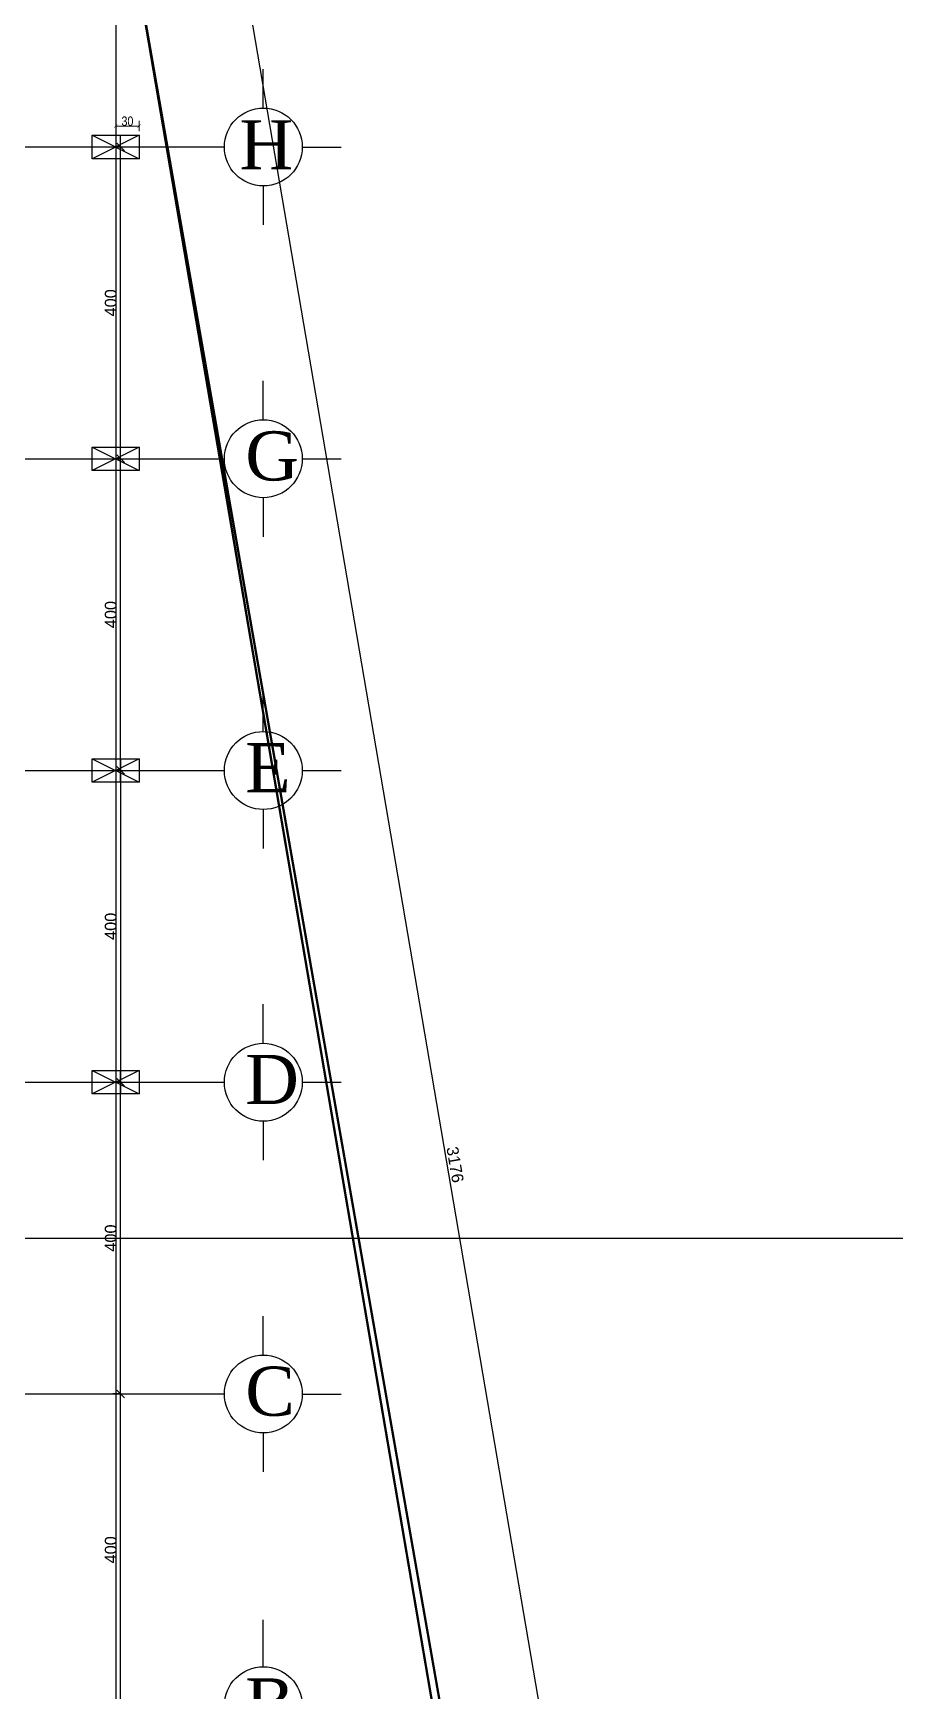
# Model space of a CAD drawing. Extents: x 250879 to 348495, y -51522 to -9360.
# Drawn here: x 313868 to 314974, y -42553 to -40426 of the extents above; entities that cross this region are included whole.
import ezdxf

# ---------------------------------------------------------------- set-up
doc = ezdxf.new("R2010")
doc.units = 0
doc.layers.get('0').update_dxf_attribs({"linetype": 'CONTINUOUS'})
doc.layers.get('DEFPOINTS').update_dxf_attribs({"color": 9, "linetype": 'CONTINUOUS'})
for name, color, linetype in [('AXIS', 1, 'CONTINUOUS'), ('COLUMN', 5, 'CONTINUOUS'), ('TEXT', 3, 'CONTINUOUS'), ('WALL', 7, 'CONTINUOUS'), ('WALL1', 2, 'CONTINUOUS')]:
    doc.layers.add(name, color=color, linetype=linetype)
doc.layers.add('dimention', color=151, linetype='CONTINUOUS', lineweight=13)
doc.styles.get("Standard").update_dxf_attribs({"font": 'sanss___.ttf', "height": 15})
doc.styles.add('style2', font='romantic.ttf', dxfattribs={"height": 50})
doc.styles.add('yon', font='ARIALN.TTF')
doc.dimstyles.new('CM', dxfattribs={"dimscale": 0, "dimtxt": 12, "dimasz": 0.4, "dimexe": 50, "dimexo": 1000, "dimgap": 0.03, "dimtad": 1, "dimdec": 0, "dimzin": 0, "dimdsep": 46, "dimtxsty": 'yon', "dimblk": 'Ar thick3', "dimcen": 3, "dimdle": 8, "dimse1": 1, "dimse2": 1, "dimclrd": 8, "dimclre": 8, "dimclrt": 30, "dimadec": 0, "dimazin": 0, "dimtfac": 1, "dimtdec": 0, "dimtix": 1, "dimtmove": 1, "dimatfit": 3, "dimfxl": 50, "dimtolj": 1, "dimtzin": 0, "dimlwd": 9, "dimarcsym": 0})
doc.dimstyles.get("Standard").update_dxf_attribs({"dimtxt": 15, "dimasz": 10, "dimexe": 10, "dimexo": 30, "dimgap": 5, "dimtad": 1, "dimdec": 0, "dimdsep": 46, "dimtxsty": 'Standard', "dimblk1": 'ARCHTICK', "dimblk2": 'ARCHTICK', "dimsah": 1, "dimcen": 2.5, "dimdle": 15, "dimclrd": 3, "dimclre": 3, "dimclrt": 3, "dimazin": 0, "dimtfac": 1, "dimtdec": 0, "dimtmove": 2, "dimatfit": 2, "dimldrblk": 'ARCHTICK', "dimfxl": 1.0455, "dimfxlon": 1, "dimtolj": 1, "dimtzin": 0, "dimarcsym": 0})
doc.dimstyles.new('STANDARD$0', dxfattribs={"dimscale": 0, "dimtxt": 12, "dimasz": 8, "dimexe": 15, "dimexo": 0.0625, "dimgap": 2, "dimtad": 1, "dimdec": 0, "dimzin": 0, "dimdsep": 46, "dimtxsty": 'Standard', "dimblk1": 'ARCHTICK', "dimblk2": 'ARCHTICK', "dimsah": 1, "dimcen": 0.09, "dimdle": 15, "dimclrd": 3, "dimclre": 3, "dimclrt": 3, "dimazin": 0, "dimtfac": 1, "dimtdec": 0, "dimtofl": 0, "dimtmove": 1, "dimatfit": 3, "dimldrblk": 'ARCHTICK', "dimfxl": 1.0455, "dimfxlon": 1, "dimtolj": 1, "dimtzin": 0, "dimarcsym": 0})

# ---------------------------------------------------------------- blocks, each defined once
blk = doc.blocks.new('_ARCHTICK')
at = {"color": 0, "linetype": 'ByBlock', "const_width": 0.15}
blk.add_lwpolyline([(-0.5, -0.5), (0.5, 0.5)], dxfattribs=at)
blk = doc.blocks.new('*D2144')
at = {"layer": 'DEFPOINTS', "color": 0, "linetype": 'ByBlock', "ltscale": 3, "transparency": 16777216}
for p in [(313980.7, -42172), (313980.7, -42172), (313980.7, -42572)]:
    blk.add_point(p, dxfattribs=at)
at = {"layer": 'WALL1', "color": 3, "linetype": 'ByBlock', "lineweight": -2, "ltscale": 3, "transparency": 16777216}
for p, q in [((313980.7, -42172), (313970.7, -42172)), ((313980.7, -42587), (313980.7, -42157)), ((313980.7, -42572), (313970.7, -42572))]:
    blk.add_line(p, q, dxfattribs=at)
at = {"layer": 'WALL1', "color": 3, "linetype": 'ByBlock', "lineweight": -2, "ltscale": 3, "transparency": 16777216, "xscale": 10, "yscale": 10, "zscale": 10}
for p, rotation in [((313980.7, -42172), 90), ((313980.7, -42572), 270)]:
    blk.add_blockref('_ARCHTICK', p, dxfattribs=dict(at, rotation=rotation))
at = {"layer": 'WALL1', "color": 3, "linetype": 'ByBlock', "ltscale": 3, "transparency": 16777216, "insert": (313968, -42372), "char_height": 15, "attachment_point": 5, "rotation": 90}
blk.add_mtext('\\A1;400', dxfattribs=at)
blk = doc.blocks.new('*D2145')
at = {"layer": 'DEFPOINTS', "color": 0, "linetype": 'ByBlock', "ltscale": 3, "transparency": 16777216}
for p in [(313980.7, -41772), (313980.7, -41772), (313980.7, -42172)]:
    blk.add_point(p, dxfattribs=at)
at = {"layer": 'WALL1', "color": 3, "linetype": 'ByBlock', "lineweight": -2, "ltscale": 3, "transparency": 16777216}
for p, q in [((313980.7, -41772), (313970.7, -41772)), ((313980.7, -42187), (313980.7, -41757)), ((313980.7, -42172), (313970.7, -42172))]:
    blk.add_line(p, q, dxfattribs=at)
at = {"layer": 'WALL1', "color": 3, "linetype": 'ByBlock', "lineweight": -2, "ltscale": 3, "transparency": 16777216, "xscale": 10, "yscale": 10, "zscale": 10}
for p, rotation in [((313980.7, -41772), 90), ((313980.7, -42172), 270)]:
    blk.add_blockref('_ARCHTICK', p, dxfattribs=dict(at, rotation=rotation))
at = {"layer": 'WALL1', "color": 3, "linetype": 'ByBlock', "ltscale": 3, "transparency": 16777216, "insert": (313968, -41972), "char_height": 15, "attachment_point": 5, "rotation": 90}
blk.add_mtext('\\A1;400', dxfattribs=at)
blk = doc.blocks.new('*D2146')
at = {"layer": 'DEFPOINTS', "color": 0, "linetype": 'ByBlock', "ltscale": 3, "transparency": 16777216}
for p in [(313980.7, -40972), (313980.7, -40972), (313980.7, -41372)]:
    blk.add_point(p, dxfattribs=at)
at = {"layer": 'WALL1', "color": 3, "linetype": 'ByBlock', "lineweight": -2, "ltscale": 3, "transparency": 16777216}
for p, q in [((313980.7, -41387), (313980.7, -40957)), ((313980.7, -40972), (313970.7, -40972)), ((313980.7, -41372), (313970.7, -41372))]:
    blk.add_line(p, q, dxfattribs=at)
at = {"layer": 'WALL1', "color": 3, "linetype": 'ByBlock', "lineweight": -2, "ltscale": 3, "transparency": 16777216, "xscale": 10, "yscale": 10, "zscale": 10}
for p, rotation in [((313980.7, -40972), 90), ((313980.7, -41372), 270)]:
    blk.add_blockref('_ARCHTICK', p, dxfattribs=dict(at, rotation=rotation))
at = {"layer": 'WALL1', "color": 3, "linetype": 'ByBlock', "ltscale": 3, "transparency": 16777216, "insert": (313968, -41172), "char_height": 15, "attachment_point": 5, "rotation": 90}
blk.add_mtext('\\A1;400', dxfattribs=at)
blk = doc.blocks.new('*D2147')
at = {"layer": 'DEFPOINTS', "color": 0, "linetype": 'ByBlock', "ltscale": 3, "transparency": 16777216}
for p in [(313980.7, -40572), (313980.7, -40572), (313980.7, -40972)]:
    blk.add_point(p, dxfattribs=at)
at = {"layer": 'WALL1', "color": 3, "linetype": 'ByBlock', "lineweight": -2, "ltscale": 3, "transparency": 16777216}
for p, q in [((313980.7, -40987), (313980.7, -40557)), ((313980.7, -40572), (313970.7, -40572)), ((313980.7, -40972), (313970.7, -40972))]:
    blk.add_line(p, q, dxfattribs=at)
at = {"layer": 'WALL1', "color": 3, "linetype": 'ByBlock', "lineweight": -2, "ltscale": 3, "transparency": 16777216, "xscale": 10, "yscale": 10, "zscale": 10}
for p, rotation in [((313980.7, -40572), 90), ((313980.7, -40972), 270)]:
    blk.add_blockref('_ARCHTICK', p, dxfattribs=dict(at, rotation=rotation))
at = {"layer": 'WALL1', "color": 3, "linetype": 'ByBlock', "ltscale": 3, "transparency": 16777216, "insert": (313968, -40772), "char_height": 15, "attachment_point": 5, "rotation": 90}
blk.add_mtext('\\A1;400', dxfattribs=at)
blk = doc.blocks.new('*D2149')
at = {"layer": 'DEFPOINTS', "color": 0, "linetype": 'ByBlock', "ltscale": 3, "transparency": 16777216}
for p in [(313943.4, -41372), (313943.4, -41772), (313980.7, -41772)]:
    blk.add_point(p, dxfattribs=at)
at = {"layer": 'WALL1', "color": 3, "linetype": 'ByBlock', "lineweight": -2, "ltscale": 3, "transparency": 16777216}
for p, q in [((313980.7, -41357), (313980.7, -41787)), ((313979.7, -41372), (313990.7, -41372)), ((313979.7, -41772), (313990.7, -41772))]:
    blk.add_line(p, q, dxfattribs=at)
at = {"layer": 'WALL1', "color": 3, "linetype": 'ByBlock', "lineweight": -2, "ltscale": 3, "transparency": 16777216, "xscale": 10, "yscale": 10, "zscale": 10}
for p, rotation in [((313980.7, -41372), 90), ((313980.7, -41772), 270)]:
    blk.add_blockref('_ARCHTICK', p, dxfattribs=dict(at, rotation=rotation))
at = {"layer": 'WALL1', "color": 3, "linetype": 'ByBlock', "ltscale": 3, "transparency": 16777216, "insert": (313968, -41572), "char_height": 15, "attachment_point": 5, "rotation": 90}
blk.add_mtext('\\A1;400', dxfattribs=at)
blk = doc.blocks.new('COLUMN')
at = {"layer": 'AXIS'}
for p, q in [((236924.7, -9644.3), (236984.7, -9674.3)), ((236984.7, -9644.3), (236924.7, -9674.3))]:
    blk.add_line(p, q, dxfattribs=at)
at = {"layer": 'COLUMN'}
blk.add_lwpolyline([(236924.7, -9644.3), (236984.7, -9644.3), (236984.7, -9674.3), (236924.7, -9674.3)], close=True, dxfattribs=at)
blk = doc.blocks.new('Ar thick3')
at = {"layer": 'dimention'}
blk.add_line((0, 16.2), (0, -16.2), dxfattribs=at)
at = {"layer": 'dimention', "const_width": 1.5}
blk.add_lwpolyline([(-5, -5.1), (5, 4.9)], dxfattribs=at)
blk = doc.blocks.new('*D2156')
at = {"layer": 'DEFPOINTS', "color": 0, "linetype": 'Continuous', "transparency": 16777216}
for p in [(307827.6, -20266), (307797.6, -20277.8), (307827.6, -20277.8)]:
    blk.add_point(p, dxfattribs=at)
at = {"layer": 'WALL', "color": 8, "linetype": 'Continuous', "lineweight": 9, "transparency": 16777216}
blk.add_line((307798, -20266), (307827.2, -20266), dxfattribs=at)
at = {"layer": 'WALL', "color": 8, "linetype": 'Continuous', "lineweight": 9, "transparency": 16777216, "xscale": 0.4, "yscale": 0.4, "zscale": 0.4, "rotation": 180}
blk.add_blockref('Ar thick3', (307797.6, -20266), dxfattribs=at)
at = {"layer": 'WALL', "color": 8, "linetype": 'Continuous', "lineweight": 9, "transparency": 16777216, "xscale": 0.4, "yscale": 0.4, "zscale": 0.4}
blk.add_blockref('Ar thick3', (307827.6, -20266), dxfattribs=at)
at = {"layer": 'WALL', "color": 30, "linetype": 'Continuous', "transparency": 16777216, "insert": (307812.6, -20259.8), "char_height": 12, "attachment_point": 5, "style": 'yon'}
blk.add_mtext('\\A1;30', dxfattribs=at)
blk = doc.blocks.new('*D21')
at = {"layer": 'DEFPOINTS', "color": 0, "linetype": 'Continuous', "transparency": 16777216}
for p in [(159766.8, -32812.9), (159633.4, -32835.7), (160167.5, -35966.3)]:
    blk.add_point(p, dxfattribs=at)
at = {"layer": 'WALL', "color": 3, "linetype": 'Continuous', "lineweight": -2, "transparency": 16777216}
for p, q in [((160303.4, -35958.3), (159764.3, -32798.1)), ((159765.8, -32813.1), (159781.6, -32810.4)), ((160299.9, -35943.7), (160315.7, -35941))]:
    blk.add_line(p, q, dxfattribs=at)
at = {"layer": 'WALL', "color": 3, "linetype": 'Continuous', "lineweight": -2, "transparency": 16777216, "xscale": 8, "yscale": 8, "zscale": 8}
for p, rotation in [((159766.8, -32812.9), 99.68081920431923), ((160300.9, -35943.5), 279.6808192043192)]:
    blk.add_blockref('_ARCHTICK', p, dxfattribs=dict(at, rotation=rotation))
at = {"layer": 'WALL', "color": 3, "linetype": 'Continuous', "transparency": 16777216, "insert": (160043.5, -34376.6), "char_height": 15, "attachment_point": 5, "rotation": 279.6808}
blk.add_mtext('\\A1;3176', dxfattribs=at)
blk = doc.blocks.new('AXISG')
at = {"layer": 'AXIS'}
for p, q in [((307797.6, -19949.2), (307797.6, -23524.1)), ((305609.2, -20292.8), (307936.9, -20292.8)), ((305601.4, -20692.8), (307936.9, -20692.8)), ((305610, -21092.8), (307936.9, -21092.8)), ((305595.8, -21492.8), (307936.9, -21492.8)), ((305587.5, -21892.8), (307936.9, -21892.8))]:
    blk.add_line(p, q, dxfattribs=at)
at = {"layer": 'WALL', "linetype": 'Continuous'}
for p in [(70842.9, -10633.6), (70842.9, -11033.6), (70842.9, -11433.6), (70842.9, -11833.6)]:
    blk.add_blockref('COLUMN', p, dxfattribs=at)
at = {"layer": 'WALL', "color": 4, "linetype": 'Continuous'}
dim = blk.add_linear_dim(base=(307827.6, -20266), p1=(307797.6, -20277.8), p2=(307827.6, -20277.8), dimstyle='CM', override={"dimscale": 1}, dxfattribs=at)
dim.commit()
dim.dimension.update_dxf_attribs({"geometry": '*D2156', "text_midpoint": (307812.6, -20259.8)})
blk = doc.blocks.new('site77')
at = {"layer": 'WALL', "linetype": 'Continuous', "const_width": 3}
for points in [[(159633.4, -32835.7), (160181.6, -35967.1)], [(159633.4, -32835.7), (160167.5, -35966.3)]]:
    blk.add_lwpolyline(points, dxfattribs=at)
at = {"layer": 'WALL', "linetype": 'Continuous'}
dim = blk.add_aligned_dim(p1=(160167.5, -35966.3), p2=(159633.4, -32835.7), distance=-135.4, dimstyle='STANDARD$0', override={"dimscale": 1}, dxfattribs=at)
dim.commit()
dim.dimension.update_dxf_attribs({"geometry": '*D21', "text_midpoint": (160043.5, -34376.6)})

msp = doc.modelspace()

# ---------------------------------------------------------------- linework, layer by layer
at = {"layer": 'AXIS'}
for p, q in [((314163.66658, -40522.05521), (314163.66658, -40472.05521)), ((314163.66658, -40522.05521), (314163.66658, -40472.05521)), ((312017.28089, -40571.99817), (314113.66661, -40571.99817)), ((314213.66658, -40572.05521), (314263.66658, -40572.05521)), ((314213.66658, -40572.05521), (314263.66658, -40572.05521)), ((314163.66658, -40622.05521), (314163.66658, -40672.05521)), ((314163.66658, -40622.05521), (314163.66658, -40672.05521)), ((314163.66658, -40922.05521), (314163.66658, -40872.05521)), ((314163.66658, -40922.05521), (314163.66658, -40872.05521)), ((312017.28089, -40971.99817), (314113.66661, -40971.99817)), ((314213.66658, -40972.05521), (314263.66658, -40972.05521)), ((314213.66658, -40972.05521), (314263.66658, -40972.05521)), ((314163.66658, -41022.05521), (314163.66658, -41072.05521)), ((314163.66658, -41022.05521), (314163.66658, -41072.05521)), ((314163.66658, -41322.05521), (314163.66658, -41272.05521)), ((314163.66658, -41322.05521), (314163.66658, -41272.05521)), ((311860.39904, -41371.99817), (314113.66661, -41371.99817)), ((314213.66658, -41372.05521), (314263.66658, -41372.05521)), ((314213.66658, -41372.05521), (314263.66658, -41372.05521)), ((314163.66658, -41422.05521), (314163.66658, -41472.05521)), ((314163.66658, -41422.05521), (314163.66658, -41472.05521)), ((314163.66658, -41722.05521), (314163.66658, -41672.05521)), ((314163.66658, -41722.05521), (314163.66658, -41672.05521)), ((311862.09525, -41771.99817), (314113.66661, -41771.99817)), ((314213.66658, -41772.05521), (314263.66658, -41772.05521)), ((314213.66658, -41772.05521), (314263.66658, -41772.05521)), ((314163.66658, -41822.05521), (314163.66658, -41872.05521)), ((314163.66658, -41822.05521), (314163.66658, -41872.05521)), ((285747.17429, -41972.08046), (334477.223, -41972.08046)), ((310644.63423, -41972.08046), (314696.31544, -41972.08046)), ((314163.66658, -42122.05521), (314163.66658, -42072.05521)), ((314163.66658, -42122.05521), (314163.66658, -42072.05521)), ((311807.51343, -42171.99817), (314113.66661, -42171.99817)), ((314213.66658, -42172.05521), (314263.66658, -42172.05521)), ((314213.66658, -42172.05521), (314263.66658, -42172.05521)), ((314163.66658, -42222.05521), (314163.66658, -42272.05521)), ((314163.66658, -42222.05521), (314163.66658, -42272.05521)), ((314163.66658, -42522.05521), (314163.66658, -42461.62656)), ((314163.66658, -42522.05521), (314163.66658, -42461.62656))]:
    msp.add_line(p, q, dxfattribs=at)
for centre in [(314163.66658, -40572.05521), (314163.66658, -40972.05521), (314163.66658, -41372.05521), (314163.66658, -41772.05521), (314163.66658, -42172.05521), (314163.66658, -42572.05521)]:
    msp.add_circle(centre, 50, dxfattribs=at)

# ---------------------------------------------------------------- block references
at = {"layer": 'WALL', "linetype": 'Continuous'}
for name, p in [('AXISG', (6176.76535, -20279.1652)), ('site77', (154366.12688, -7501.14005))]:
    msp.add_blockref(name, p, dxfattribs=at)

# ---------------------------------------------------------------- texts
at = {"layer": 'TEXT', "char_height": 63, "attachment_point": 1, "style": 'style2'}
for s, insert, width in [('H', (314133.01926, -40537.65609), 240.4607), ('G', (314140.57836, -40936.88346), 240.4607), ('E', (314140.57836, -41336.88346), 240.4607), ('D', (314140.57836, -41736.88346), 240.4607), ('C', (314140.57836, -42136.88346), 240.4607), ('B', (314140.57836, -42536.88346), 240.46074)]:
    msp.add_mtext(s, dxfattribs=dict(at, insert=insert, width=width))

# ---------------------------------------------------------------- dimensions: what is measured, and where the dimension line sits
at = {"layer": 'WALL1', "linetype": 'ByBlock', "ltscale": 3}
for base, p1, p2, picture, middle in [((313980.7369, -40571.99817), (313980.7369, -40971.99817), (313980.7369, -40571.99817), '*D2147', (313968.01057, -40771.99817)), ((313980.7369, -40971.99817), (313980.7369, -41371.99817), (313980.7369, -40971.99817), '*D2146', (313968.01057, -41171.99817)), ((313980.7369, -41771.99817), (313980.7369, -42171.99817), (313980.7369, -41771.99817), '*D2145', (313968.01057, -41971.99817)), ((313980.7369, -42171.99817), (313980.7369, -42571.99817), (313980.7369, -42171.99817), '*D2144', (313968.01057, -42371.99817))]:
    dim = msp.add_linear_dim(base=base, p1=p1, p2=p2, angle=90, dimstyle='Standard', override={"dimtmove": 1}, dxfattribs=at)
    dim.commit()
    dim.dimension.update_dxf_attribs({"geometry": picture, "text_midpoint": middle})
dim = msp.add_linear_dim(base=(313980.7369, -41771.99817), p1=(313943.43326, -41371.99817), p2=(313943.43326, -41771.99817), angle=90, dimstyle='Standard', dxfattribs=at)
dim.commit()
dim.dimension.update_dxf_attribs({"geometry": '*D2149', "text_midpoint": (313968.01057, -41571.99817)})

doc.saveas('drawing.dxf')
